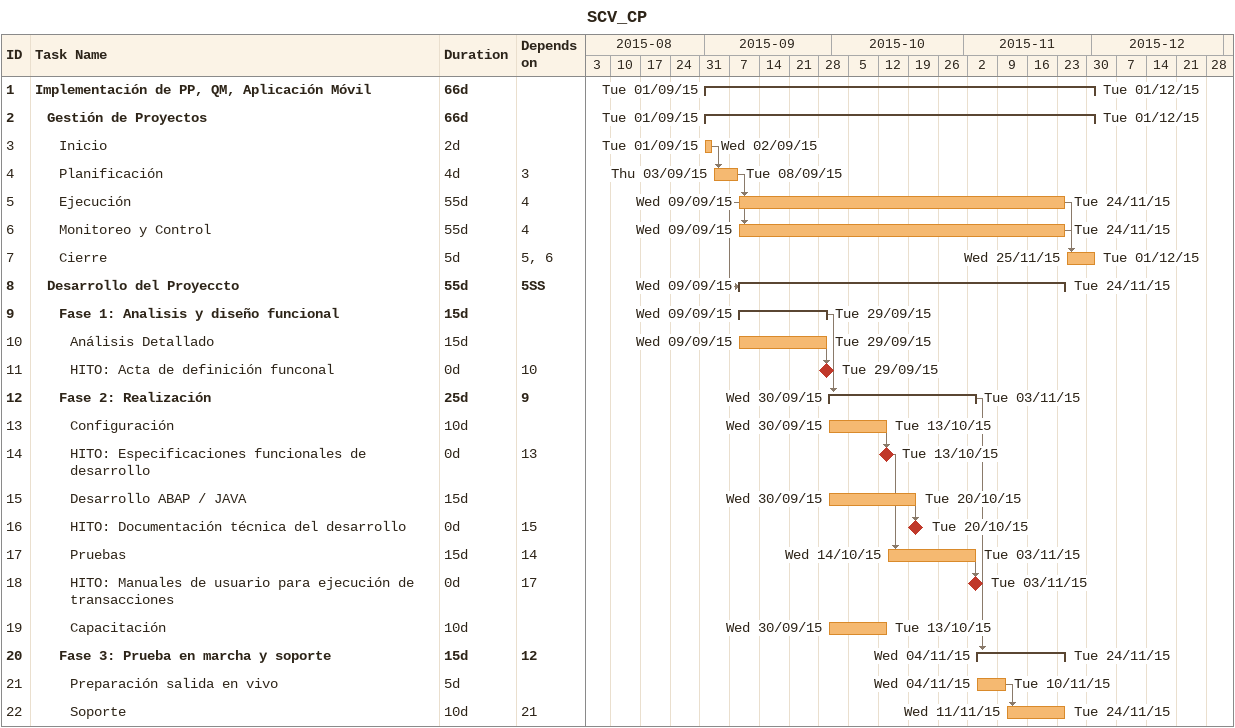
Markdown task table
SCV_CP

| ID | Level | Task | Duration | Start | Finish | Predecessors |
|---|---|---|---|---|---|---|
| 1 | 1 | **Implementación de PP, QM, Aplicación Móvil** | 66d | 2015-09-01 | 2015-12-01 |  |
| 2 | 2 | **Gestión de Proyectos** | 66d | 2015-09-01 | 2015-12-01 |  |
| 3 | 3 | Inicio | 2d | 2015-09-01 | 2015-09-02 |  |
| 4 | 3 | Planificación | 4d | 2015-09-03 | 2015-09-08 | 3 |
| 5 | 3 | Ejecución | 55d | 2015-09-09 | 2015-11-24 | 4 |
| 6 | 3 | Monitoreo y Control | 55d | 2015-09-09 | 2015-11-24 | 4 |
| 7 | 3 | Cierre | 5d | 2015-11-25 | 2015-12-01 | 5, 6 |
| 8 | 2 | **Desarrollo del Proyeccto** | 55d | 2015-09-09 | 2015-11-24 | 5SS |
| 9 | 3 | **Fase 1: Analisis y diseño funcional** | 15d | 2015-09-09 | 2015-09-29 |  |
| 10 | 4 | Análisis Detallado | 15d | 2015-09-09 | 2015-09-29 |  |
| 11 | 4 | HITO: Acta de definición funconal | 0d | 2015-09-29 | 2015-09-29 | 10 |
| 12 | 3 | **Fase 2: Realización** | 25d | 2015-09-30 | 2015-11-03 | 9 |
| 13 | 4 | Configuración | 10d | 2015-09-30 | 2015-10-13 |  |
| 14 | 4 | HITO: Especificaciones funcionales de desarrollo | 0d | 2015-10-13 | 2015-10-13 | 13 |
| 15 | 4 | Desarrollo ABAP / JAVA | 15d | 2015-09-30 | 2015-10-20 |  |
| 16 | 4 | HITO: Documentación técnica del desarrollo | 0d | 2015-10-20 | 2015-10-20 | 15 |
| 17 | 4 | Pruebas | 15d | 2015-10-14 | 2015-11-03 | 14 |
| 18 | 4 | HITO: Manuales de usuario para ejecución de transacciones | 0d | 2015-11-03 | 2015-11-03 | 17 |
| 19 | 4 | Capacitación | 10d | 2015-09-30 | 2015-10-13 |  |
| 20 | 3 | **Fase 3: Prueba en marcha y soporte** | 15d | 2015-11-04 | 2015-11-24 | 12 |
| 21 | 4 | Preparación salida en vivo | 5d | 2015-11-04 | 2015-11-10 |  |
| 22 | 4 | Soporte | 10d | 2015-11-11 | 2015-11-24 | 21 |
